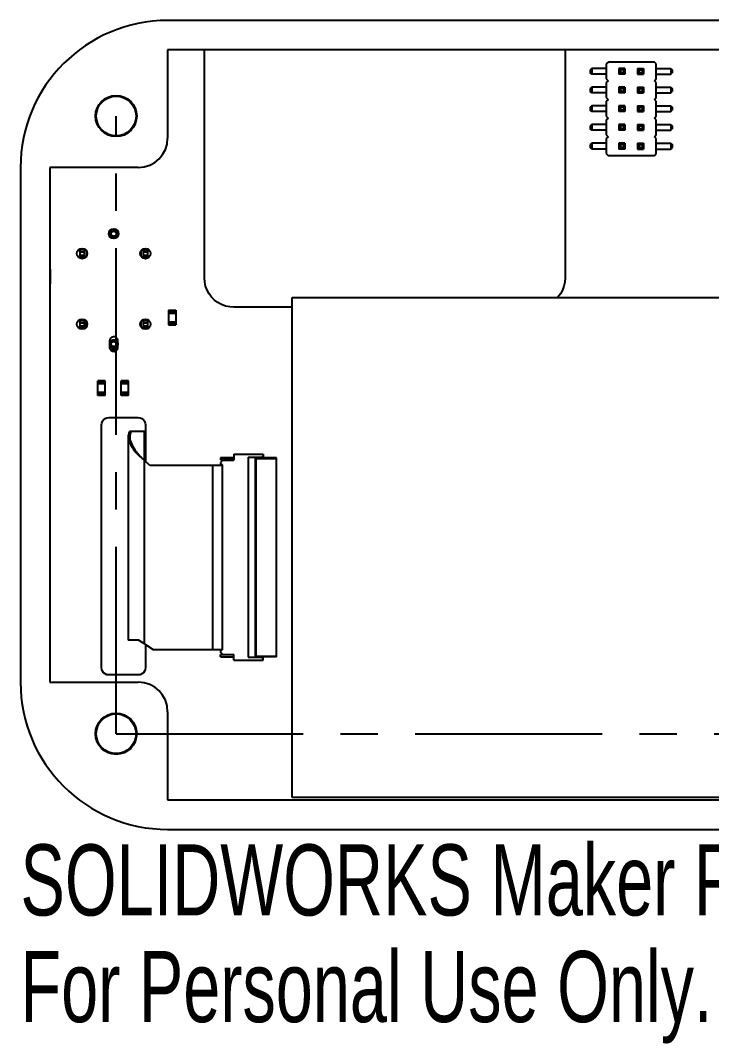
# Model space of a CAD drawing. Header units: millimetres. Extents: x -45 to 45, y -42.1 to 27.5.
# Drawn here: x -45 to 2, y -42.1 to 27.5 of the extents above; entities that cross this region are included whole.
import ezdxf

# ---------------------------------------------------------------- set-up
doc = ezdxf.new("R2010")
doc.units = ezdxf.units.MM
doc.linetypes.add('CENTERX2', pattern=[20.32, 12.7, -2.54, 2.54, -2.54])
doc.styles.add('SLDTEXTSTYLE0', font='TXT', dxfattribs={"width": 0.7})

msp = doc.modelspace()

# ---------------------------------------------------------------- linework, layer by layer
at = {"color": 7, "linetype": 'Continuous', "lineweight": 25}
for p, q in [((35, 27.5), (-35, 27.5)), ((-35, 25.5), (-35, 19.5)), ((35, 25.5), (-35, 25.5)), ((-32.5, 10), (-32.5, 25.5)), ((-8, 25.5), (-8, 10)), ((-5.073, 24.675), (-5.2, 24.548)), ((-5.2, 24.548), (-5.2, 23.532)), ((-1.927, 24.675), (-5.073, 24.675)), ((-1.8, 24.548), (-1.927, 24.675)), ((-1.8, 23.532), (-1.8, 24.548)), ((-6.185, 24.24), (-6.285, 24.14)), ((-6.285, 24.14), (-6.285, 23.94)), ((-6.185, 23.84), (-6.285, 23.94)), ((-5.2, 24.24), (-6.185, 24.24)), ((-6.185, 24.24), (-6.185, 23.84)), ((-5.2, 23.84), (-6.185, 23.84)), ((-4.335, 24.24), (-4.235, 24.14)), ((-4.335, 24.24), (-4.335, 23.84)), ((-3.935, 24.24), (-4.335, 24.24)), ((-4.335, 23.84), (-4.235, 23.94)), ((-3.935, 23.84), (-4.335, 23.84)), ((-4.235, 24.14), (-4.235, 23.94)), ((-4.035, 24.14), (-4.235, 24.14)), ((-4.035, 23.94), (-4.235, 23.94)), ((-3.935, 24.24), (-4.035, 24.14)), ((-4.035, 24.14), (-4.035, 23.94)), ((-3.935, 23.84), (-4.035, 23.94)), ((-3.935, 24.24), (-3.935, 23.84)), ((-3.065, 24.24), (-3.065, 23.84)), ((-3.065, 24.24), (-2.965, 24.14)), ((-3.065, 24.24), (-2.665, 24.24)), ((-3.065, 23.84), (-2.965, 23.94)), ((-3.065, 23.84), (-2.665, 23.84)), ((-2.965, 24.14), (-2.765, 24.14)), ((-2.965, 24.14), (-2.965, 23.94)), ((-2.965, 23.94), (-2.765, 23.94)), ((-2.665, 24.24), (-2.765, 24.14)), ((-2.765, 24.14), (-2.765, 23.94)), ((-2.665, 23.84), (-2.765, 23.94)), ((-2.665, 24.24), (-2.665, 23.84)), ((-1.8, 24.24), (-0.815, 24.24)), ((-1.8, 23.84), (-0.815, 23.84)), ((-0.815, 24.24), (-0.815, 23.84)), ((-0.815, 24.24), (-0.715, 24.14)), ((-0.815, 23.84), (-0.715, 23.94)), ((-0.715, 24.14), (-0.715, 23.94)), ((-6.185, 22.97), (-6.285, 22.87)), ((-5.2, 22.97), (-6.185, 22.97)), ((-6.185, 22.97), (-6.185, 22.57)), ((-5.2, 23.532), (-5.073, 23.405)), ((-5.073, 23.405), (-5.2, 23.278)), ((-5.2, 23.278), (-5.2, 22.262)), ((-4.335, 22.97), (-4.235, 22.87)), ((-4.335, 22.97), (-4.335, 22.57)), ((-3.935, 22.97), (-4.335, 22.97)), ((-3.935, 22.97), (-4.035, 22.87)), ((-3.935, 22.97), (-3.935, 22.57)), ((-3.065, 22.97), (-3.065, 22.57)), ((-3.065, 22.97), (-2.965, 22.87)), ((-3.065, 22.97), (-2.665, 22.97)), ((-2.665, 22.97), (-2.765, 22.87)), ((-2.665, 22.97), (-2.665, 22.57)), ((-1.927, 23.405), (-1.8, 23.532)), ((-1.8, 23.278), (-1.927, 23.405)), ((-1.8, 22.262), (-1.8, 23.278)), ((-1.8, 22.97), (-0.815, 22.97)), ((-0.815, 22.97), (-0.815, 22.57)), ((-0.815, 22.97), (-0.715, 22.87)), ((-6.285, 22.87), (-6.285, 22.67)), ((-6.185, 22.57), (-6.285, 22.67)), ((-5.2, 22.57), (-6.185, 22.57)), ((-5.2, 22.262), (-5.073, 22.135)), ((-4.335, 22.57), (-4.235, 22.67)), ((-3.935, 22.57), (-4.335, 22.57)), ((-4.235, 22.87), (-4.235, 22.67)), ((-4.035, 22.87), (-4.235, 22.87)), ((-4.035, 22.67), (-4.235, 22.67)), ((-4.035, 22.87), (-4.035, 22.67)), ((-3.935, 22.57), (-4.035, 22.67)), ((-3.065, 22.57), (-2.965, 22.67)), ((-3.065, 22.57), (-2.665, 22.57)), ((-2.965, 22.87), (-2.965, 22.67)), ((-2.965, 22.87), (-2.765, 22.87)), ((-2.965, 22.67), (-2.765, 22.67)), ((-2.765, 22.87), (-2.765, 22.67)), ((-2.665, 22.57), (-2.765, 22.67)), ((-1.927, 22.135), (-1.8, 22.262)), ((-1.8, 22.57), (-0.815, 22.57)), ((-0.815, 22.57), (-0.715, 22.67)), ((-0.715, 22.87), (-0.715, 22.67)), ((-6.185, 21.7), (-6.285, 21.6)), ((-6.285, 21.6), (-6.285, 21.4)), ((-5.2, 21.7), (-6.185, 21.7)), ((-6.185, 21.7), (-6.185, 21.3)), ((-5.073, 22.135), (-5.2, 22.008)), ((-5.2, 22.008), (-5.2, 20.992)), ((-4.335, 21.7), (-4.235, 21.6)), ((-4.335, 21.7), (-4.335, 21.3)), ((-3.935, 21.7), (-4.335, 21.7)), ((-4.235, 21.6), (-4.235, 21.4)), ((-4.035, 21.6), (-4.235, 21.6)), ((-3.935, 21.7), (-4.035, 21.6)), ((-4.035, 21.6), (-4.035, 21.4)), ((-3.935, 21.7), (-3.935, 21.3)), ((-3.065, 21.7), (-3.065, 21.3)), ((-3.065, 21.7), (-2.965, 21.6)), ((-3.065, 21.7), (-2.665, 21.7)), ((-2.965, 21.6), (-2.965, 21.4)), ((-2.965, 21.6), (-2.765, 21.6)), ((-2.665, 21.7), (-2.765, 21.6)), ((-2.765, 21.6), (-2.765, 21.4)), ((-2.665, 21.7), (-2.665, 21.3)), ((-1.8, 22.008), (-1.927, 22.135)), ((-1.8, 20.992), (-1.8, 22.008)), ((-1.8, 21.7), (-0.815, 21.7)), ((-0.815, 21.7), (-0.815, 21.3)), ((-0.815, 21.7), (-0.715, 21.6)), ((-0.715, 21.6), (-0.715, 21.4)), ((-6.185, 21.3), (-6.285, 21.4)), ((-5.2, 21.3), (-6.185, 21.3)), ((-5.2, 20.992), (-5.073, 20.865)), ((-4.335, 21.3), (-4.235, 21.4)), ((-3.935, 21.3), (-4.335, 21.3)), ((-4.035, 21.4), (-4.235, 21.4)), ((-3.935, 21.3), (-4.035, 21.4)), ((-3.065, 21.3), (-2.965, 21.4)), ((-3.065, 21.3), (-2.665, 21.3)), ((-2.965, 21.4), (-2.765, 21.4)), ((-2.665, 21.3), (-2.765, 21.4)), ((-1.927, 20.865), (-1.8, 20.992)), ((-1.8, 21.3), (-0.815, 21.3)), ((-0.815, 21.3), (-0.715, 21.4)), ((-6.185, 20.43), (-6.285, 20.33)), ((-6.285, 20.33), (-6.285, 20.13)), ((-6.185, 20.43), (-6.185, 20.03)), ((-5.2, 20.43), (-6.185, 20.43)), ((-5.073, 20.865), (-5.2, 20.738)), ((-5.2, 20.738), (-5.2, 19.722)), ((-4.335, 20.43), (-4.235, 20.33)), ((-4.335, 20.43), (-4.335, 20.03)), ((-3.935, 20.43), (-4.335, 20.43)), ((-4.235, 20.33), (-4.235, 20.13)), ((-4.035, 20.33), (-4.235, 20.33)), ((-3.935, 20.43), (-4.035, 20.33)), ((-4.035, 20.33), (-4.035, 20.13)), ((-3.935, 20.43), (-3.935, 20.03)), ((-3.065, 20.43), (-3.065, 20.03)), ((-3.065, 20.43), (-2.965, 20.33)), ((-3.065, 20.43), (-2.665, 20.43)), ((-2.965, 20.33), (-2.965, 20.13)), ((-2.965, 20.33), (-2.765, 20.33)), ((-2.665, 20.43), (-2.765, 20.33)), ((-2.765, 20.33), (-2.765, 20.13)), ((-2.665, 20.43), (-2.665, 20.03)), ((-1.8, 20.738), (-1.927, 20.865)), ((-1.8, 19.722), (-1.8, 20.738)), ((-1.8, 20.43), (-0.815, 20.43)), ((-0.815, 20.43), (-0.815, 20.03)), ((-0.815, 20.43), (-0.715, 20.33)), ((-0.715, 20.33), (-0.715, 20.13)), ((-6.185, 20.03), (-6.285, 20.13)), ((-5.2, 20.03), (-6.185, 20.03)), ((-5.2, 19.722), (-5.073, 19.595)), ((-5.073, 19.595), (-5.2, 19.468)), ((-4.335, 20.03), (-4.235, 20.13)), ((-3.935, 20.03), (-4.335, 20.03)), ((-4.035, 20.13), (-4.235, 20.13)), ((-3.935, 20.03), (-4.035, 20.13)), ((-3.065, 20.03), (-2.965, 20.13)), ((-3.065, 20.03), (-2.665, 20.03)), ((-2.965, 20.13), (-2.765, 20.13)), ((-2.665, 20.03), (-2.765, 20.13)), ((-1.927, 19.595), (-1.8, 19.722)), ((-1.8, 19.468), (-1.927, 19.595)), ((-1.8, 20.03), (-0.815, 20.03)), ((-0.815, 20.03), (-0.715, 20.13)), ((-6.185, 19.16), (-6.285, 19.06)), ((-6.285, 19.06), (-6.285, 18.86)), ((-6.185, 18.76), (-6.285, 18.86)), ((-6.185, 19.16), (-6.185, 18.76)), ((-5.2, 19.16), (-6.185, 19.16)), ((-5.2, 19.468), (-5.2, 18.452)), ((-4.335, 19.16), (-4.235, 19.06)), ((-4.335, 19.16), (-4.335, 18.76)), ((-3.935, 19.16), (-4.335, 19.16)), ((-4.335, 18.76), (-4.235, 18.86)), ((-4.235, 19.06), (-4.235, 18.86)), ((-4.035, 19.06), (-4.235, 19.06)), ((-4.035, 18.86), (-4.235, 18.86)), ((-3.935, 19.16), (-4.035, 19.06)), ((-4.035, 19.06), (-4.035, 18.86)), ((-3.935, 18.76), (-4.035, 18.86)), ((-3.935, 19.16), (-3.935, 18.76)), ((-3.065, 19.16), (-3.065, 18.76)), ((-3.065, 19.16), (-2.965, 19.06)), ((-3.065, 19.16), (-2.665, 19.16)), ((-3.065, 18.76), (-2.965, 18.86)), ((-2.965, 19.06), (-2.965, 18.86)), ((-2.965, 19.06), (-2.765, 19.06)), ((-2.965, 18.86), (-2.765, 18.86)), ((-2.665, 19.16), (-2.765, 19.06)), ((-2.765, 19.06), (-2.765, 18.86)), ((-2.665, 18.76), (-2.765, 18.86)), ((-2.665, 19.16), (-2.665, 18.76)), ((-1.8, 18.452), (-1.8, 19.468)), ((-1.8, 19.16), (-0.815, 19.16)), ((-0.815, 19.16), (-0.815, 18.76)), ((-0.815, 19.16), (-0.715, 19.06)), ((-0.815, 18.76), (-0.715, 18.86)), ((-0.715, 19.06), (-0.715, 18.86)), ((-5.2, 18.76), (-6.185, 18.76)), ((-5.2, 18.452), (-5.073, 18.325)), ((-5.073, 18.325), (-1.927, 18.325)), ((-3.935, 18.76), (-4.335, 18.76)), ((-3.065, 18.76), (-2.665, 18.76)), ((-1.927, 18.325), (-1.8, 18.452)), ((-1.8, 18.76), (-0.815, 18.76)), ((-45, 17.5), (-45, -17.5)), ((-37, 17.5), (-43, 17.5)), ((-43, 17.5), (-43, -17.5)), ((-38.838, 12.996), (-38.938, 12.996)), ((-38.388, 12.996), (-38.488, 12.996)), ((-40.963, 11.896), (-40.963, 11.396)), ((-40.663, 11.896), (-40.963, 11.896)), ((-40.663, 11.896), (-40.663, 11.396)), ((-36.663, 11.896), (-36.663, 11.396)), ((-36.663, 11.896), (-36.363, 11.896)), ((-36.363, 11.896), (-36.363, 11.396)), ((-40.663, 11.746), (-40.963, 11.746)), ((-40.963, 11.546), (-40.663, 11.546)), ((-40.663, 11.396), (-40.963, 11.396)), ((-40.513, 11.813), (-40.513, 11.484)), ((-36.813, 11.825), (-36.813, 11.48)), ((-36.363, 11.746), (-36.663, 11.746)), ((-36.663, 11.546), (-36.363, 11.546)), ((-36.363, 11.396), (-36.663, 11.396)), ((-42.95, 10.6), (-43, 10.6)), ((-42.95, 10.565), (-43, 10.565)), ((-42.95, 10.435), (-43, 10.435)), ((-42.95, 9.6), (-42.95, 10.6)), ((-42.95, 10.4), (-43, 10.4)), ((-42.95, 9.8), (-43, 9.8)), ((-42.95, 9.765), (-43, 9.765)), ((-32.48, 9.715), (-32.5, 10)), ((-8, 10), (-8.02, 9.715)), ((-42.95, 9.635), (-43, 9.635)), ((-42.95, 9.6), (-43, 9.6)), ((-32.419, 9.437), (-32.48, 9.715)), ((-32.319, 9.169), (-32.419, 9.437)), ((-32.183, 8.919), (-32.319, 9.169)), ((-8.181, 9.169), (-8.317, 8.919)), ((-8.081, 9.437), (-8.181, 9.169)), ((-8.02, 9.715), (-8.081, 9.437)), ((-32.011, 8.69), (-32.183, 8.919)), ((-31.81, 8.489), (-32.011, 8.69)), ((-31.581, 8.317), (-31.81, 8.489)), ((-26.542, 8.671), (33.458, 8.671)), ((-26.542, -25.329), (-26.542, 8.671)), ((-8.489, 8.69), (-8.508, 8.671)), ((-8.317, 8.919), (-8.489, 8.69)), ((-34.95, 7.8), (-34.45, 7.8)), ((-34.95, 7.8), (-34.95, 6.8)), ((-34.95, 7.765), (-34.45, 7.765)), ((-34.45, 7.8), (-34.45, 6.8)), ((-31.331, 8.181), (-31.581, 8.317)), ((-31.063, 8.081), (-31.331, 8.181)), ((-30.785, 8.02), (-31.063, 8.081)), ((-30.5, 8), (-30.785, 8.02)), ((-26.542, 8), (-30.5, 8)), ((-40.963, 7.096), (-40.963, 6.596)), ((-40.963, 7.096), (-40.663, 7.096)), ((-40.663, 7.096), (-40.663, 6.596)), ((-40.513, 6.684), (-40.513, 7.013)), ((-36.813, 7.025), (-36.813, 6.68)), ((-36.663, 7.096), (-36.663, 6.596)), ((-36.663, 7.096), (-36.363, 7.096)), ((-36.363, 7.096), (-36.363, 6.596)), ((-34.95, 7.635), (-34.45, 7.635)), ((-34.95, 7.6), (-34.45, 7.6)), ((-34.95, 7), (-34.45, 7)), ((-34.95, 6.965), (-34.45, 6.965)), ((-40.963, 6.946), (-40.663, 6.946)), ((-40.963, 6.746), (-40.663, 6.746)), ((-40.663, 6.596), (-40.963, 6.596)), ((-36.663, 6.946), (-36.363, 6.946)), ((-36.663, 6.746), (-36.363, 6.746)), ((-36.363, 6.596), (-36.663, 6.596)), ((-34.95, 6.835), (-34.45, 6.835)), ((-34.95, 6.8), (-34.45, 6.8)), ((-38.935, 5.815), (-38.955, 5.71)), ((-38.955, 5.71), (-38.955, 5.29)), ((-38.879, 5.905), (-38.935, 5.815)), ((-38.794, 5.97), (-38.879, 5.905)), ((-38.692, 5.999), (-38.794, 5.97)), ((-38.586, 5.989), (-38.692, 5.999)), ((-38.49, 5.941), (-38.586, 5.989)), ((-38.418, 5.863), (-38.49, 5.941)), ((-38.38, 5.763), (-38.418, 5.863)), ((-38.375, 5.71), (-38.38, 5.763)), ((-38.375, 5.29), (-38.375, 5.71)), ((-38.955, 5.29), (-38.95, 5.237)), ((-38.95, 5.237), (-38.912, 5.137)), ((-38.938, 5.496), (-38.838, 5.496)), ((-38.912, 5.137), (-38.84, 5.059)), ((-38.45, 5.096), (-38.874, 5.096)), ((-38.856, 5.076), (-38.475, 5.076)), ((-38.84, 5.059), (-38.744, 5.011)), ((-38.744, 5.011), (-38.638, 5.001)), ((-38.638, 5.001), (-38.536, 5.03)), ((-38.536, 5.03), (-38.451, 5.095)), ((-38.488, 5.496), (-38.388, 5.496)), ((-38.451, 5.095), (-38.395, 5.185)), ((-38.395, 5.185), (-38.375, 5.29)), ((-39.25, 3), (-39.75, 3)), ((-39.75, 2), (-39.75, 3)), ((-39.25, 2.965), (-39.75, 2.965)), ((-39.25, 2.835), (-39.75, 2.835)), ((-39.25, 2.8), (-39.75, 2.8)), ((-39.25, 2), (-39.25, 3)), ((-38.15, 2), (-38.15, 3)), ((-37.65, 3), (-38.15, 3)), ((-37.65, 2.965), (-38.15, 2.965)), ((-37.65, 2.835), (-38.15, 2.835)), ((-37.65, 2.8), (-38.15, 2.8)), ((-37.65, 2), (-37.65, 3)), ((-39.25, 2.2), (-39.75, 2.2)), ((-39.25, 2.165), (-39.75, 2.165)), ((-37.65, 2.2), (-38.15, 2.2)), ((-37.65, 2.165), (-38.15, 2.165)), ((-39.25, 2.035), (-39.75, 2.035)), ((-39.25, 2), (-39.75, 2)), ((-37.65, 2.035), (-38.15, 2.035)), ((-37.65, 2), (-38.15, 2)), ((-39.5, 0), (-39.483, 0.129)), ((-39.5, -16.5), (-39.5, 0)), ((-39.483, 0.129), (-39.433, 0.25)), ((-39.433, 0.25), (-39.354, 0.354)), ((-39.354, 0.354), (-39.25, 0.433)), ((-39.25, 0.433), (-39.129, 0.483)), ((-39.129, 0.483), (-39, 0.5)), ((-39, 0.5), (-37, 0.5)), ((-37, 0.5), (-36.871, 0.483)), ((-36.871, 0.483), (-36.75, 0.433)), ((-36.75, 0.433), (-36.646, 0.354)), ((-36.646, 0.354), (-36.567, 0.25)), ((-36.567, 0.25), (-36.517, 0.129)), ((-36.517, 0.129), (-36.5, 0)), ((-36.5, 0), (-36.5, -2.484)), ((-36.5, -0.447), (-37.59, -0.447)), ((-36.577, -14.887), (-36.577, -0.447)), ((-37.677, -0.809), (-37.677, -14.636)), ((-30.5, -2), (-30.5, -2.397)), ((-30.5, -2), (-28.5, -2)), ((-28.5, -2), (-28.5, -2.23)), ((-36.204, -2.765), (-36.577, -2.412)), ((-31.3, -2.765), (-36.204, -2.765)), ((-31.96, -2.765), (-31.96, -15.265)), ((-31.4, -2.235), (-31.4, -2.385)), ((-30.5, -2.235), (-31.4, -2.235)), ((-30.5, -2.385), (-31.4, -2.385)), ((-31.25, -2.397), (-31.4, -2.547)), ((-31.4, -2.547), (-31.4, -2.765)), ((-31.4, -2.615), (-31.3, -2.715)), ((-31.3, -2.715), (-31.3, -15.285)), ((-31.25, -2.397), (-30.5, -2.397)), ((-29.52, -2.2), (-28.6, -2.2)), ((-29.52, -2.2), (-29.52, -15.8)), ((-29.04, -15.77), (-29.04, -2.23)), ((-27.6, -2.23), (-29.04, -2.23)), ((-28.99, -15.72), (-28.99, -2.28)), ((-28.99, -2.28), (-27.6, -2.28)), ((-28.6, -2.2), (-28.5, -2.1)), ((-28.6, -2.23), (-28.6, -2.2)), ((-27.6, -15.77), (-27.6, -2.23)), ((-36.985, -14.636), (-37.677, -14.636)), ((-36.577, -14.887), (-36.985, -14.636)), ((-36.577, -14.887), (-35.976, -15.265)), ((-36.5, -14.935), (-36.5, -16.5)), ((-35.976, -15.265), (-31.3, -15.265)), ((-31.4, -15.265), (-31.4, -15.453)), ((-31.4, -15.385), (-31.3, -15.285)), ((-31.25, -15.602), (-31.4, -15.453)), ((-31.4, -15.765), (-31.4, -15.615)), ((-31.4, -15.615), (-30.5, -15.615)), ((-31.4, -15.765), (-30.5, -15.765)), ((-31.25, -15.602), (-30.5, -15.602)), ((-30.5, -16), (-30.5, -15.602)), ((-29.52, -15.8), (-28.6, -15.8)), ((-27.6, -15.77), (-29.04, -15.77)), ((-28.99, -15.72), (-27.6, -15.72)), ((-28.6, -15.77), (-28.6, -15.8)), ((-28.6, -15.8), (-28.5, -15.9)), ((-28.5, -16), (-28.5, -15.77)), ((-39.483, -16.629), (-39.5, -16.5)), ((-39.433, -16.75), (-39.483, -16.629)), ((-36.517, -16.629), (-36.567, -16.75)), ((-36.5, -16.5), (-36.517, -16.629)), ((-30.5, -16), (-28.5, -16)), ((-39.354, -16.854), (-39.433, -16.75)), ((-39.25, -16.933), (-39.354, -16.854)), ((-39.129, -16.983), (-39.25, -16.933)), ((-39, -17), (-39.129, -16.983)), ((-37, -17), (-39, -17)), ((-36.871, -16.983), (-37, -17)), ((-36.75, -16.933), (-36.871, -16.983)), ((-36.646, -16.854), (-36.75, -16.933)), ((-36.567, -16.75), (-36.646, -16.854)), ((-43, -17.5), (-37, -17.5)), ((-35, -19.5), (-35, -25.5)), ((-35, -25.5), (35, -25.5)), ((33.458, -25.329), (-26.542, -25.329)), ((-35, -27.5), (35, -27.5))]:
    msp.add_line(p, q, dxfattribs=at)
at = {"color": 7, "linetype": 'CENTERX2'}
for q in [(-38.5, 21), (38.5, -21)]:
    msp.add_line((-38.5, -21), q, dxfattribs=at)
at = {"color": 7, "linetype": 'Continuous'}
for centre in [(-38.5, 21), (-38.5, -21)]:
    msp.add_circle(centre, 1.4, dxfattribs=at)
at = {"color": 7, "linetype": 'Continuous', "lineweight": 25}
for centre, radius in [((-38.5, 21), 1.4), ((-38.5, 21), 1.35), ((-38.665, 13), 0.33), ((-40.815, 11.65), 0.35), ((-36.515, 11.65), 0.35), ((-40.815, 6.85), 0.35), ((-36.515, 6.85), 0.35), ((-38.5, -21), 1.4), ((-38.5, -21), 1.35)]:
    msp.add_circle(centre, radius, dxfattribs=at)
for centre, radius, start, end in [((-35, 17.5), 10, 90, 180), ((-37, 19.5), 2, 270, 0), ((-28.99, -2.23), 0.05, 180, 270), ((-28.99, -15.77), 0.05, 90, 180), ((-35, -17.5), 10, 180, 270), ((-37, -19.5), 2, 0, 90)]:
    msp.add_arc(centre, radius, start, end, dxfattribs=at)
for points in [[(-38.938, 12.996), (-38.934, 13.032), (-38.926, 13.104), (-38.862, 13.196), (-38.771, 13.257), (-38.663, 13.278), (-38.555, 13.257), (-38.464, 13.196), (-38.401, 13.104), (-38.392, 13.032), (-38.388, 12.996)], [(-38.938, 12.996), (-38.934, 13.032), (-38.926, 13.104), (-38.862, 13.196), (-38.771, 13.257), (-38.663, 13.278), (-38.555, 13.257), (-38.464, 13.196), (-38.401, 13.104), (-38.392, 13.032), (-38.388, 12.996)], [(-38.388, 12.996), (-38.392, 12.96), (-38.401, 12.888), (-38.464, 12.797), (-38.555, 12.735), (-38.663, 12.714), (-38.771, 12.735), (-38.862, 12.797), (-38.926, 12.888), (-38.934, 12.96), (-38.938, 12.996)], [(-38.388, 12.996), (-38.392, 12.96), (-38.401, 12.888), (-38.464, 12.797), (-38.555, 12.735), (-38.663, 12.714), (-38.771, 12.735), (-38.862, 12.797), (-38.926, 12.888), (-38.934, 12.96), (-38.938, 12.996)], [(-38.938, 5.496), (-38.934, 5.532), (-38.926, 5.604), (-38.862, 5.696), (-38.771, 5.757), (-38.663, 5.778), (-38.555, 5.757), (-38.464, 5.696), (-38.401, 5.604), (-38.392, 5.532), (-38.388, 5.496)], [(-38.938, 5.496), (-38.934, 5.532), (-38.926, 5.604), (-38.862, 5.696), (-38.771, 5.757), (-38.663, 5.778), (-38.555, 5.757), (-38.464, 5.696), (-38.401, 5.604), (-38.392, 5.532), (-38.388, 5.496)], [(-38.388, 5.496), (-38.392, 5.46), (-38.401, 5.388), (-38.464, 5.297), (-38.555, 5.235), (-38.663, 5.214), (-38.771, 5.235), (-38.862, 5.297), (-38.926, 5.388), (-38.934, 5.46), (-38.938, 5.496)], [(-38.388, 5.496), (-38.392, 5.46), (-38.401, 5.388), (-38.464, 5.297), (-38.555, 5.235), (-38.663, 5.214), (-38.771, 5.235), (-38.862, 5.297), (-38.926, 5.388), (-38.934, 5.46), (-38.938, 5.496)]]:
    msp.add_open_spline(points, degree=3, dxfattribs=at)
for points, knots in [([(-38.388, 12.996), (-38.392, 13.032), (-38.401, 13.105), (-38.452, 13.177), (-38.507, 13.224), (-38.57, 13.26), (-38.664, 13.278), (-38.77, 13.257), (-38.835, 13.214), (-38.884, 13.162), (-38.926, 13.1), (-38.934, 13.032), (-38.938, 12.996)], [0, 0, 0, 0, 0.125985, 0.251845, 0.295734, 0.378955, 0.500138, 0.624114, 0.747967, 0.763762, 0.875484, 1, 1, 1, 1]), ([(-38.938, 12.996), (-38.934, 12.96), (-38.926, 12.887), (-38.874, 12.816), (-38.82, 12.768), (-38.757, 12.733), (-38.662, 12.714), (-38.556, 12.735), (-38.492, 12.779), (-38.442, 12.83), (-38.4, 12.892), (-38.392, 12.96), (-38.388, 12.996)], [0, 0, 0, 0, 0.125985, 0.251845, 0.295734, 0.378955, 0.500138, 0.624114, 0.747967, 0.763762, 0.875484, 1, 1, 1, 1]), ([(-38.838, 12.996), (-38.836, 13.019), (-38.83, 13.065), (-38.79, 13.123), (-38.732, 13.163), (-38.686, 13.168), (-38.663, 13.171)], [0, 0, 0, 0, 0.250181, 0.500181, 0.749981, 1, 1, 1, 1]), ([(-38.838, 12.996), (-38.836, 13.019), (-38.831, 13.065), (-38.79, 13.123), (-38.732, 13.163), (-38.686, 13.168), (-38.663, 13.171)], [0, 0, 0, 0, 0.249427, 0.500453, 0.750227, 1, 1, 1, 1]), ([(-38.838, 12.996), (-38.836, 13.019), (-38.83, 13.065), (-38.79, 13.123), (-38.732, 13.163), (-38.686, 13.168), (-38.663, 13.171)], [0, 0, 0, 0, 0.250181, 0.500181, 0.749981, 1, 1, 1, 1]), ([(-38.663, 12.821), (-38.686, 12.824), (-38.732, 12.829), (-38.79, 12.87), (-38.83, 12.928), (-38.836, 12.973), (-38.838, 12.996)], [0, 0, 0, 0, 0.250181, 0.500181, 0.749981, 1, 1, 1, 1]), ([(-38.663, 12.821), (-38.686, 12.824), (-38.732, 12.828), (-38.79, 12.87), (-38.83, 12.927), (-38.836, 12.973), (-38.838, 12.996)], [0, 0, 0, 0, 0.249427, 0.500453, 0.750227, 1, 1, 1, 1]), ([(-38.663, 12.821), (-38.686, 12.824), (-38.732, 12.829), (-38.79, 12.87), (-38.83, 12.928), (-38.836, 12.973), (-38.838, 12.996)], [0, 0, 0, 0, 0.250181, 0.500181, 0.749981, 1, 1, 1, 1]), ([(-38.663, 13.171), (-38.64, 13.169), (-38.594, 13.163), (-38.537, 13.123), (-38.497, 13.065), (-38.491, 13.019), (-38.488, 12.996)], [0, 0, 0, 0, 0.250181, 0.500181, 0.749981, 1, 1, 1, 1]), ([(-38.663, 13.171), (-38.64, 13.169), (-38.594, 13.164), (-38.537, 13.123), (-38.496, 13.065), (-38.491, 13.019), (-38.488, 12.996)], [0, 0, 0, 0, 0.249427, 0.500453, 0.750227, 1, 1, 1, 1]), ([(-38.663, 13.171), (-38.64, 13.169), (-38.594, 13.163), (-38.537, 13.123), (-38.497, 13.065), (-38.491, 13.019), (-38.488, 12.996)], [0, 0, 0, 0, 0.250181, 0.500181, 0.749981, 1, 1, 1, 1]), ([(-38.488, 12.996), (-38.491, 12.973), (-38.496, 12.927), (-38.537, 12.87), (-38.595, 12.829), (-38.64, 12.824), (-38.663, 12.821)], [0, 0, 0, 0, 0.250181, 0.500181, 0.749981, 1, 1, 1, 1]), ([(-38.488, 12.996), (-38.491, 12.973), (-38.495, 12.927), (-38.537, 12.87), (-38.595, 12.829), (-38.64, 12.824), (-38.663, 12.821)], [0, 0, 0, 0, 0.249427, 0.500453, 0.750227, 1, 1, 1, 1]), ([(-38.488, 12.996), (-38.491, 12.973), (-38.496, 12.927), (-38.537, 12.87), (-38.595, 12.829), (-38.64, 12.824), (-38.663, 12.821)], [0, 0, 0, 0, 0.250181, 0.500181, 0.749981, 1, 1, 1, 1]), ([(-40.663, 11.896), (-40.661, 11.896), (-40.656, 11.896), (-40.623, 11.896), (-40.59, 11.896), (-40.575, 11.896)], [0, 0, 0, 0, 0.34277, 0.68554, 1, 1, 1, 1]), ([(-40.663, 11.896), (-40.661, 11.896), (-40.656, 11.896), (-40.623, 11.896), (-40.59, 11.896), (-40.575, 11.896)], [0, 0, 0, 0, 0.34277, 0.68554, 1, 1, 1, 1]), ([(-40.575, 11.896), (-40.59, 11.896), (-40.623, 11.896), (-40.657, 11.896), (-40.661, 11.896), (-40.663, 11.896)], [0, 0, 0, 0, 0.314911, 0.656372, 1, 1, 1, 1]), ([(-36.758, 11.896), (-36.757, 11.896), (-36.737, 11.896), (-36.705, 11.896), (-36.67, 11.896), (-36.665, 11.896), (-36.663, 11.896)], [0, 0, 0, 0, 0.0114348, 0.3409565, 0.6704783, 1, 1, 1, 1]), ([(-36.663, 11.896), (-36.665, 11.896), (-36.669, 11.896), (-36.705, 11.896), (-36.737, 11.896), (-36.757, 11.896), (-36.758, 11.896)], [0, 0, 0, 0, 0.32804, 0.658183, 0.986413, 1, 1, 1, 1]), ([(-36.758, 11.896), (-36.757, 11.896), (-36.737, 11.896), (-36.705, 11.896), (-36.67, 11.896), (-36.665, 11.896), (-36.663, 11.896)], [0, 0, 0, 0, 0.0114348, 0.3409565, 0.6704783, 1, 1, 1, 1]), ([(-40.963, 11.396), (-40.963, 11.394), (-40.963, 11.391), (-40.963, 11.368), (-40.963, 11.343), (-40.963, 11.333)], [0, 0, 0, 0, 0.3680603, 0.7361206, 1, 1, 1, 1]), ([(-40.963, 11.333), (-40.963, 11.343), (-40.963, 11.368), (-40.963, 11.391), (-40.963, 11.394), (-40.963, 11.396)], [0, 0, 0, 0, 0.2638794, 0.6319397, 1, 1, 1, 1]), ([(-40.963, 11.396), (-40.963, 11.394), (-40.963, 11.391), (-40.963, 11.368), (-40.963, 11.343), (-40.963, 11.333)], [0, 0, 0, 0, 0.366469, 0.735183, 1, 1, 1, 1]), ([(-40.663, 11.396), (-40.663, 11.394), (-40.663, 11.391), (-40.663, 11.369), (-40.663, 11.348), (-40.663, 11.34)], [0, 0, 0, 0, 0.391547, 0.783093, 1, 1, 1, 1]), ([(-40.663, 11.396), (-40.663, 11.394), (-40.663, 11.391), (-40.663, 11.369), (-40.663, 11.348), (-40.663, 11.34)], [0, 0, 0, 0, 0.391547, 0.783093, 1, 1, 1, 1]), ([(-40.663, 11.396), (-40.663, 11.394), (-40.663, 11.391), (-40.663, 11.369), (-40.663, 11.348), (-40.663, 11.34)], [0, 0, 0, 0, 0.3871367, 0.7789897, 1, 1, 1, 1]), ([(-36.663, 11.396), (-36.663, 11.394), (-36.663, 11.391), (-36.663, 11.368), (-36.663, 11.343), (-36.663, 11.333)], [0, 0, 0, 0, 0.3680603, 0.7361206, 1, 1, 1, 1]), ([(-36.663, 11.333), (-36.663, 11.343), (-36.663, 11.368), (-36.663, 11.391), (-36.663, 11.394), (-36.663, 11.396)], [0, 0, 0, 0, 0.263879, 0.63194, 1, 1, 1, 1]), ([(-36.663, 11.396), (-36.663, 11.394), (-36.663, 11.391), (-36.663, 11.368), (-36.663, 11.343), (-36.663, 11.333)], [0, 0, 0, 0, 0.366469, 0.735183, 1, 1, 1, 1]), ([(-36.363, 11.396), (-36.363, 11.394), (-36.363, 11.391), (-36.363, 11.369), (-36.363, 11.348), (-36.363, 11.34)], [0, 0, 0, 0, 0.391547, 0.783093, 1, 1, 1, 1]), ([(-36.363, 11.396), (-36.363, 11.394), (-36.363, 11.391), (-36.363, 11.369), (-36.363, 11.348), (-36.363, 11.34)], [0, 0, 0, 0, 0.391547, 0.783093, 1, 1, 1, 1]), ([(-36.363, 11.396), (-36.363, 11.394), (-36.363, 11.391), (-36.363, 11.369), (-36.363, 11.348), (-36.363, 11.34)], [0, 0, 0, 0, 0.387137, 0.77899, 1, 1, 1, 1]), ([(-40.963, 7.16), (-40.963, 7.15), (-40.963, 7.125), (-40.963, 7.102), (-40.963, 7.098), (-40.963, 7.096)], [0, 0, 0, 0, 0.270679, 0.635339, 1, 1, 1, 1]), ([(-40.963, 7.096), (-40.963, 7.098), (-40.963, 7.102), (-40.963, 7.125), (-40.963, 7.15), (-40.963, 7.16)], [0, 0, 0, 0, 0.364661, 0.729321, 1, 1, 1, 1]), ([(-40.963, 7.16), (-40.963, 7.15), (-40.963, 7.125), (-40.963, 7.101), (-40.963, 7.098), (-40.963, 7.096)], [0, 0, 0, 0, 0.27097, 0.634384, 1, 1, 1, 1]), ([(-40.663, 7.162), (-40.663, 7.151), (-40.663, 7.126), (-40.663, 7.101), (-40.663, 7.098), (-40.663, 7.096)], [0, 0, 0, 0, 0.2860838, 0.6430419, 1, 1, 1, 1]), ([(-40.663, 7.162), (-40.663, 7.151), (-40.663, 7.126), (-40.663, 7.101), (-40.663, 7.098), (-40.663, 7.096)], [0, 0, 0, 0, 0.2860838, 0.6430419, 1, 1, 1, 1]), ([(-40.663, 7.162), (-40.663, 7.151), (-40.663, 7.126), (-40.663, 7.101), (-40.663, 7.098), (-40.663, 7.096)], [0, 0, 0, 0, 0.283189, 0.639499, 1, 1, 1, 1]), ([(-36.663, 7.16), (-36.663, 7.15), (-36.663, 7.125), (-36.663, 7.102), (-36.663, 7.098), (-36.663, 7.096)], [0, 0, 0, 0, 0.270679, 0.6353395, 1, 1, 1, 1]), ([(-36.663, 7.096), (-36.663, 7.098), (-36.663, 7.102), (-36.663, 7.125), (-36.663, 7.15), (-36.663, 7.16)], [0, 0, 0, 0, 0.3646605, 0.729321, 1, 1, 1, 1]), ([(-36.663, 7.16), (-36.663, 7.15), (-36.663, 7.125), (-36.663, 7.101), (-36.663, 7.098), (-36.663, 7.096)], [0, 0, 0, 0, 0.27097, 0.634384, 1, 1, 1, 1]), ([(-36.363, 7.162), (-36.363, 7.151), (-36.363, 7.126), (-36.363, 7.101), (-36.363, 7.098), (-36.363, 7.096)], [0, 0, 0, 0, 0.286084, 0.643042, 1, 1, 1, 1]), ([(-36.363, 7.162), (-36.363, 7.151), (-36.363, 7.126), (-36.363, 7.101), (-36.363, 7.098), (-36.363, 7.096)], [0, 0, 0, 0, 0.286084, 0.643042, 1, 1, 1, 1]), ([(-36.363, 7.162), (-36.363, 7.151), (-36.363, 7.126), (-36.363, 7.101), (-36.363, 7.098), (-36.363, 7.096)], [0, 0, 0, 0, 0.2831893, 0.6394994, 1, 1, 1, 1]), ([(-40.575, 6.596), (-40.591, 6.596), (-40.623, 6.596), (-40.656, 6.596), (-40.661, 6.596), (-40.663, 6.596)], [0, 0, 0, 0, 0.311548, 0.655774, 1, 1, 1, 1]), ([(-40.575, 6.596), (-40.591, 6.596), (-40.623, 6.596), (-40.656, 6.596), (-40.661, 6.596), (-40.663, 6.596)], [0, 0, 0, 0, 0.311548, 0.655774, 1, 1, 1, 1]), ([(-40.575, 6.596), (-40.591, 6.596), (-40.615, 6.596), (-40.639, 6.596), (-40.659, 6.596), (-40.661, 6.596), (-40.663, 6.596)], [0, 0, 0, 0, 0.310553, 0.484244, 0.652393, 1, 1, 1, 1]), ([(-36.663, 6.596), (-36.666, 6.596), (-36.67, 6.596), (-36.702, 6.596), (-36.734, 6.596), (-36.749, 6.596)], [0, 0, 0, 0, 0.350128, 0.700256, 1, 1, 1, 1]), ([(-36.663, 6.596), (-36.666, 6.596), (-36.67, 6.596), (-36.702, 6.596), (-36.734, 6.596), (-36.749, 6.596)], [0, 0, 0, 0, 0.350128, 0.700256, 1, 1, 1, 1]), ([(-36.663, 6.596), (-36.665, 6.596), (-36.669, 6.596), (-36.699, 6.596), (-36.727, 6.596), (-36.742, 6.596), (-36.749, 6.596)], [0, 0, 0, 0, 0.34355, 0.695061, 0.870969, 1, 1, 1, 1]), ([(-38.388, 5.496), (-38.392, 5.532), (-38.401, 5.605), (-38.452, 5.677), (-38.507, 5.724), (-38.57, 5.76), (-38.664, 5.778), (-38.77, 5.757), (-38.835, 5.714), (-38.884, 5.662), (-38.926, 5.6), (-38.934, 5.532), (-38.938, 5.496)], [0, 0, 0, 0, 0.125985, 0.251845, 0.295734, 0.378955, 0.500138, 0.624114, 0.747967, 0.763762, 0.875484, 1, 1, 1, 1]), ([(-38.838, 5.496), (-38.836, 5.519), (-38.83, 5.565), (-38.79, 5.623), (-38.732, 5.663), (-38.686, 5.668), (-38.663, 5.671)], [0, 0, 0, 0, 0.250181, 0.500181, 0.749981, 1, 1, 1, 1]), ([(-38.838, 5.496), (-38.836, 5.519), (-38.831, 5.565), (-38.79, 5.623), (-38.732, 5.663), (-38.686, 5.668), (-38.663, 5.671)], [0, 0, 0, 0, 0.249427, 0.500453, 0.750227, 1, 1, 1, 1]), ([(-38.838, 5.496), (-38.836, 5.519), (-38.83, 5.565), (-38.79, 5.623), (-38.732, 5.663), (-38.686, 5.668), (-38.663, 5.671)], [0, 0, 0, 0, 0.250181, 0.500181, 0.749981, 1, 1, 1, 1]), ([(-38.663, 5.671), (-38.64, 5.669), (-38.594, 5.663), (-38.537, 5.623), (-38.497, 5.565), (-38.491, 5.519), (-38.488, 5.496)], [0, 0, 0, 0, 0.250181, 0.500181, 0.749981, 1, 1, 1, 1]), ([(-38.663, 5.671), (-38.64, 5.669), (-38.594, 5.664), (-38.537, 5.623), (-38.496, 5.565), (-38.491, 5.519), (-38.488, 5.496)], [0, 0, 0, 0, 0.249427, 0.500453, 0.750227, 1, 1, 1, 1]), ([(-38.663, 5.671), (-38.64, 5.669), (-38.594, 5.663), (-38.537, 5.623), (-38.497, 5.565), (-38.491, 5.519), (-38.488, 5.496)], [0, 0, 0, 0, 0.250181, 0.500181, 0.749981, 1, 1, 1, 1]), ([(-38.938, 5.496), (-38.934, 5.46), (-38.926, 5.387), (-38.874, 5.316), (-38.82, 5.268), (-38.757, 5.233), (-38.662, 5.214), (-38.556, 5.235), (-38.492, 5.279), (-38.442, 5.33), (-38.4, 5.392), (-38.392, 5.46), (-38.388, 5.496)], [0, 0, 0, 0, 0.125985, 0.251845, 0.295734, 0.378955, 0.500138, 0.624114, 0.747967, 0.763762, 0.875484, 1, 1, 1, 1]), ([(-38.663, 5.321), (-38.686, 5.324), (-38.732, 5.329), (-38.79, 5.37), (-38.83, 5.428), (-38.836, 5.473), (-38.838, 5.496)], [0, 0, 0, 0, 0.250181, 0.500181, 0.749981, 1, 1, 1, 1]), ([(-38.663, 5.321), (-38.686, 5.324), (-38.732, 5.328), (-38.79, 5.37), (-38.83, 5.427), (-38.836, 5.473), (-38.838, 5.496)], [0, 0, 0, 0, 0.249427, 0.500453, 0.750227, 1, 1, 1, 1]), ([(-38.663, 5.321), (-38.686, 5.324), (-38.732, 5.329), (-38.79, 5.37), (-38.83, 5.428), (-38.836, 5.473), (-38.838, 5.496)], [0, 0, 0, 0, 0.250181, 0.500181, 0.749981, 1, 1, 1, 1]), ([(-38.738, 5.096), (-38.738, 5.095), (-38.738, 5.087), (-38.738, 5.081), (-38.738, 5.076)], [0, 0, 0, 0, 0.180636, 1, 1, 1, 1]), ([(-38.738, 5.096), (-38.738, 5.095), (-38.738, 5.087), (-38.738, 5.081), (-38.738, 5.076)], [0, 0, 0, 0, 0.194261, 1, 1, 1, 1]), ([(-38.738, 5.096), (-38.738, 5.095), (-38.738, 5.087), (-38.738, 5.081), (-38.738, 5.076)], [0, 0, 0, 0, 0.194261, 1, 1, 1, 1]), ([(-38.488, 5.496), (-38.491, 5.473), (-38.496, 5.427), (-38.537, 5.37), (-38.595, 5.329), (-38.64, 5.324), (-38.663, 5.321)], [0, 0, 0, 0, 0.250181, 0.500181, 0.749981, 1, 1, 1, 1]), ([(-38.488, 5.496), (-38.491, 5.473), (-38.495, 5.427), (-38.537, 5.37), (-38.595, 5.329), (-38.64, 5.324), (-38.663, 5.321)], [0, 0, 0, 0, 0.249427, 0.500453, 0.750227, 1, 1, 1, 1]), ([(-38.488, 5.496), (-38.491, 5.473), (-38.496, 5.427), (-38.537, 5.37), (-38.595, 5.329), (-38.64, 5.324), (-38.663, 5.321)], [0, 0, 0, 0, 0.250181, 0.500181, 0.749981, 1, 1, 1, 1]), ([(-38.588, 5.096), (-38.588, 5.095), (-38.588, 5.087), (-38.588, 5.081), (-38.588, 5.076)], [0, 0, 0, 0, 0.194261, 1, 1, 1, 1]), ([(-38.588, 5.076), (-38.588, 5.081), (-38.588, 5.087), (-38.588, 5.095), (-38.588, 5.096)], [0, 0, 0, 0, 0.805739, 1, 1, 1, 1]), ([(-38.588, 5.096), (-38.588, 5.095), (-38.588, 5.087), (-38.588, 5.081), (-38.588, 5.076)], [0, 0, 0, 0, 0.1806361, 1, 1, 1, 1]), ([(-37.59, -0.447), (-37.618, -0.521), (-37.668, -0.65), (-37.682, -0.82), (-37.662, -0.979), (-37.61, -1.139), (-37.535, -1.294), (-37.459, -1.437), (-37.383, -1.571), (-37.299, -1.695), (-37.206, -1.815), (-37.091, -1.948), (-36.947, -2.095), (-36.764, -2.25), (-36.639, -2.358), (-36.577, -2.412)], [0, 0, 0, 0, 0.116265, 0.202786, 0.282746, 0.376312, 0.455118, 0.519336, 0.57881, 0.637092, 0.694201, 0.750162, 0.831255, 0.915417, 1, 1, 1, 1]), ([(-37.498, -0.447), (-37.524, -0.521), (-37.569, -0.649), (-37.581, -0.82), (-37.563, -0.98), (-37.516, -1.139), (-37.447, -1.295), (-37.372, -1.452), (-37.287, -1.612), (-37.179, -1.775), (-37.056, -1.935), (-36.913, -2.094), (-36.747, -2.25), (-36.633, -2.358), (-36.577, -2.412)], [0, 0, 0, 0, 0.115868, 0.201875, 0.281408, 0.374705, 0.453586, 0.518222, 0.597969, 0.675404, 0.750578, 0.831738, 0.915636, 1, 1, 1, 1])]:
    msp.add_open_spline(points, degree=3, knots=knots, dxfattribs=at)

# ---------------------------------------------------------------- texts
at = {"color": 7, "linetype": 'Continuous', "char_height": 4.83362, "attachment_point": 1, "style": 'SLDTEXTSTYLE0'}
for s, insert in [('SOLIDWORKS Maker Product.', (-45, -28.52)), ('For Personal Use Only.', (-45, -35.77))]:
    msp.add_mtext(s, dxfattribs=dict(at, insert=insert))

doc.saveas('drawing.dxf')
